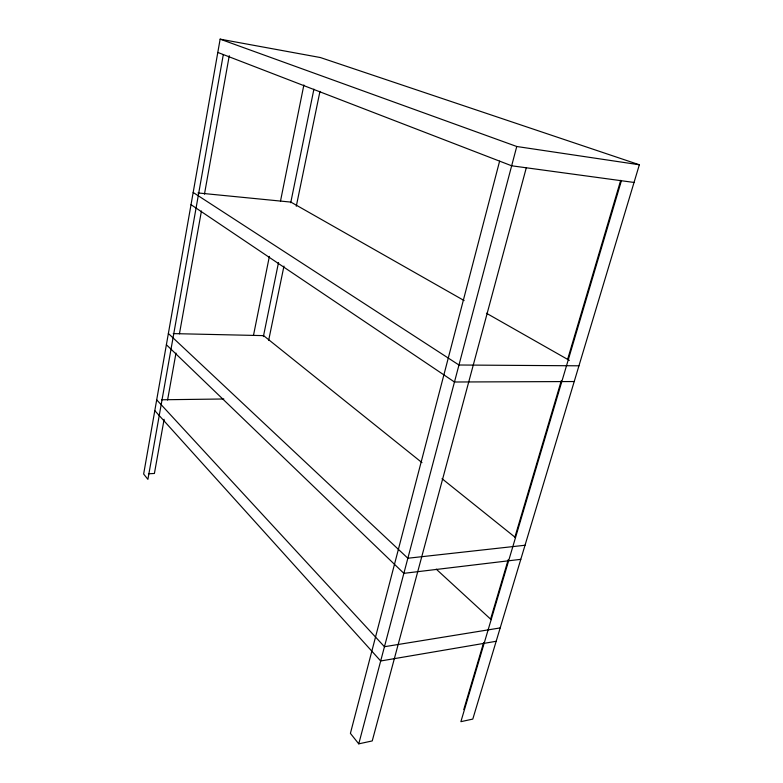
<?xml version="1.0" encoding="UTF-8"?>
<svg xmlns="http://www.w3.org/2000/svg" width="783" height="783" viewBox="0 0 783 783"><rect width="100%" height="100%" fill="white"/><g stroke="black" fill="none" stroke-linecap="round" stroke-linejoin="round"><path stroke-width="1.17" d="M621.408 180.726L460.884 721.672L472.795 719.088L639.349 164.773L320.374 57.541L220.14 39.15L143.651 474.028L147.909 479.362L223.312 54.565M164.117 419.296L154.408 473.47L148.427 473.784M167.572 400.035L175.979 353.074M179.434 333.812L201.437 211.009M204.461 194.155L229.262 55.701M253.457 335.506L269.381 256.384M280.471 201.241L303.873 84.965M263.382 336.582L278.523 262.481M290.728 202.719L313.914 89.164M268.677 340.272L283.965 266.073M296.287 206.232L319.963 91.357M499.613 161.151L350.402 733.368L358.761 743.85L372.238 740.924L526.293 167.787M358.761 743.85L516.76 146.499L639.349 164.773M463.781 709.564L483.571 642.823M490.51 619.402L508.216 559.679M514.813 537.432L561.342 380.528M567.587 359.456L620.713 180.296M496.168 641.287L380.685 660.979L154.799 410.644M500.18 627.927L384.453 646.719L156.698 399.849M520.793 559.336L403.862 573.342L166.387 344.735M525.031 545.252L407.855 558.24L168.365 333.499M161.582 399.78L223.85 398.987M574.213 381.536L454.473 382.006L191.023 204.676M578.94 365.808L458.965 365.005L193.176 192.471M173.249 333.607L263.577 335.623L421.978 462.626M197.991 192.951L290.855 202.092L464.133 300.564M634.034 182.449L511.661 165.79L217.801 52.432M220.14 39.15L516.76 146.499M486.458 313.249L569.378 360.376M442.013 478.687L515.488 537.598M436.239 569.163L491.176 619.656"/></g></svg>
